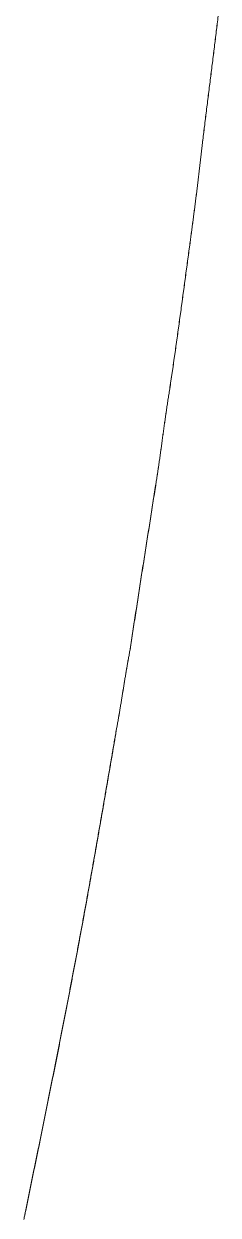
# Model space of a CAD drawing. Header units: millimetres. Extents: x 8533 to 164433, y 5768 to 115327.
# Drawn here: x 57153.87 to 57158.26, y 107711.28 to 107738.18 of the extents above; entities that cross this region are included whole.
import ezdxf

# ---------------------------------------------------------------- set-up
doc = ezdxf.new("R2010")
doc.units = ezdxf.units.MM
doc.header["$LTSCALE"] = 250
doc.layers.add('06_G-ENP_심볼', color=3, linetype='Continuous')
doc.layers.add('G-ENP', color=1, linetype='Continuous')

# ---------------------------------------------------------------- blocks, each defined once
blk = doc.blocks.new('zw$82BC')
at = {"layer": 'G-ENP', "color": 8, "lineweight": 0}
for centre, radius, start, end in [((16.25092819167948, 91.93901688552097), 1.89714277297922, 353.1038091436639, 353.1713957822748), ((15.69208943511497, 92.00694314045006), 2.460094650716754, 352.9920271480301, 353.0439835124051), ((15.70579608399494, 92.0052647829583), 2.446285628511471, 352.9938348878536, 353.0460872303169), ((16.00958387208665, 91.96820681023763), 2.140245903984534, 353.0439913040678, 353.1038002972314), ((16.01982792709761, 91.96696260975568), 2.129926568337126, 353.0460950591822, 353.1061973903013), ((15.25670760287535, 92.06046314860953), 2.898753665348433, 352.9479820900463, 352.9920204355566), ((15.27593660956019, 92.05809218333366), 2.879379038749594, 352.9494915308427, 352.9938281315638), ((13.62484019248537, 92.26297495734929), 4.543138818519466, 352.8838615999641, 352.9119071851231), ((13.672697919329, 92.2570126129097), 4.49491111358769, 352.8847690979336, 352.9131163815522), ((14.62436176588382, 92.13868862108603), 3.535919642237224, 352.911911694358, 352.9479764653438), ((14.65320191033659, 92.13511204093447), 3.506858571548787, 352.913120932734, 352.9494858665659), ((11.81239492035139, 92.48924577528624), 6.36965362752881, 352.8638673591097, 352.8838582183294), ((11.90659186239317, 92.4774699109779), 6.274723470162635, 352.8644719745883, 352.8847656767488), ((-14.96030622522947, 95.84585957357069), 33.3519512881865, 352.8481377105015, 352.8519532448082), ((-12.51845530666428, 95.53955181769703), 30.8909636109737, 352.8481346379387, 352.8522541601251), ((7.5292112488615, 93.02548816712533), 10.68627479072142, 352.8519543487971, 352.8638651127433), ((7.792653295020799, 92.99247921934284), 10.42077280945129, 352.8522553116739, 352.8644696845068), ((47.60233018596598, 87.99575654233854), 29.70126109881575, 172.8481377484073, 172.852422290216), ((49.85282118580541, 87.71345642191886), 31.96938876191649, 172.8481346287204, 172.8521151796037), ((24.30777173916285, 90.91600964195487), 6.224371716389978, 172.8648049612614, 172.8852630507112), ((24.40044552093339, 90.90442486966856), 6.317766773461591, 172.8641941691513, 172.8843494260554), ((28.33408896776071, 90.41199309483471), 10.28211284971466, 172.8524234717571, 172.8648026432913), ((28.59046911240598, 90.3798701190608), 10.54049757040822, 172.8521163207654, 172.8641918901994), ((22.56607870769473, 91.13340419074575), 4.469163749877642, 172.8852665011545, 172.9137775294952), ((22.61337842417244, 91.12751184877197), 4.516829070882425, 172.8843528343044, 172.9125622037805), ((20.9780609128921, 91.3304152099114), 2.868971853400124, 172.9503156401482, 172.9948141299669), ((20.99714661318013, 91.32806221953257), 2.888202051027069, 172.9488001004365, 172.9930003774769), ((21.59566989060239, 91.25403831865492), 3.491285503311729, 172.9137821060558, 172.9503099593462), ((21.62424809395357, 91.25049459750795), 3.520082580221252, 172.9125667344928, 172.9487944630445), ((20.55115663604967, 91.38287197682183), 2.438856782772525, 172.9948209024007, 173.0472338786437), ((20.56477707041314, 91.38120443276898), 2.452578915346645, 172.9930071152918, 173.045124150435), ((17.15796657894562, 91.78524489941412), 0.9781499494384149, 353.5137118510866, 353.6095982372737), ((17.15867487546434, 91.78516499370062), 0.9774371600143653, 353.5172765938743, 353.6132340911914), ((18.3059139402982, 91.65728550241181), 0.1769079606720357, 173.2436819451263, 173.8055506987309), ((18.30637484653677, 91.65722581759394), 0.1773724222297042, 173.2149842471242, 173.782598278411), ((17.09708316855991, 91.79227066753367), 1.039437449556543, 353.2374911953518, 353.3276470090905), ((17.09790012113457, 91.79217447012303), 1.038614852868348, 353.2408403153783, 353.331068347394), ((17.11835200561144, 91.78978253875607), 1.018023570544533, 353.3276480472242, 353.4197236968008), ((17.11913044126858, 91.7896921321231), 1.017239902694302, 353.3310693952177, 353.4232169119798), ((17.13862581555988, 91.78744383220442), 0.9976153144172663, 353.4197247798899, 353.5137107281263), ((17.13936819314189, 91.78735883520278), 0.9968680869823145, 353.4232180026948, 353.5172754581213), ((17.05128571243007, 91.79773797965424), 1.085560109388375, 353.0629733872667, 353.1492624144187), ((17.05218790421021, 91.79762892605231), 1.084651350597453, 353.066177051911, 353.1525389633225), ((17.07475218393189, 91.79491867621044), 1.061924886591705, 353.1492633772548, 353.2374901906365), ((17.07561047141282, 91.79481625612146), 1.061060509864159, 353.1525399255547, 353.2408393102251), ((17.0006151344959, 91.8039418854188), 1.136609079267312, 352.8962403127651, 352.9786287918281), ((17.00161528900198, 91.80381800051617), 1.135601281504693, 352.8992972805976, 352.9817592574585), ((17.02660271811347, 91.80074115412071), 1.110425130307559, 352.9786296804107, 353.0629724630215), ((17.02755239750344, 91.8006249247407), 1.10946836489884, 352.9817601347709, 353.0661761341379), ((16.9443254648257, 91.81099812408775), 1.193339309302414, 352.7373551254369, 352.8158122061229), ((16.9454389068991, 91.81085703039281), 1.192216963328679, 352.7402642649405, 352.8187953980114), ((16.97322530926495, 91.807355310957), 1.164210782114791, 352.8158130060966, 352.8962394692829), ((16.97427984544193, 91.80722316773745), 1.163147998885013, 352.8187962011923, 352.8992964361905), ((16.8815076245988, 91.81904749248821), 1.256670779896154, 352.5863752178319, 352.6608729256281), ((16.88275311287209, 91.81888628489469), 1.255414902232916, 352.589135508884, 352.6637077655615), ((16.91379692857988, 91.81488870761194), 1.224114756747928, 352.6608736487422, 352.7373543610148), ((16.91497378527278, 91.81473796022681), 1.222928284565039, 352.6637084879026, 352.7402635071808), ((16.81104334499163, 91.82826295660828), 1.327735127494822, 352.4433522216914, 352.5138654662996), ((16.81244411955261, 91.82807804201951), 1.326322200559706, 352.4459627487076, 352.5165509833763), ((16.8473108474977, 91.82349716329156), 1.291155836578151, 352.5138661056325, 352.5863745319459), ((16.84863073883805, 91.82332460261921), 1.289824712955244, 352.5165516248566, 352.5891348270585), ((16.73154022095754, 91.8388596216015), 1.407941351302251, 352.3083320518082, 352.3748385702696), ((16.73312592251104, 91.83864643336204), 1.406341383066718, 352.3107919933548, 352.3773739146988), ((16.77252162732249, 91.8333732025489), 1.366594326479784, 352.374839132706, 352.4433516243135), ((16.77401041007563, 91.83317483106356), 1.365092386047006, 352.377374471669, 352.445962147831), ((19.79700626148316, 91.4218908421642), 1.685753074020945, 172.2643386269603, 172.339824848933), ((19.84996131175548, 91.41473852063956), 1.739188916119064, 172.2636574153613, 172.33597572424), ((16.68786897292638, 91.84475775275791), 1.45200909297046, 352.2438357952223, 352.3083315247409), ((16.68955975789932, 91.84452846734035), 1.450302832345628, 352.2462201903943, 352.3107914782893), ((35.10594425390276, 89.35948408508705), 17.13298933406589, 172.3360571798137, 172.3438269752438), ((26.22358471347179, 90.55471196017004), 8.17057444410118, 172.3202291999285, 172.3365104737627), ((26.06141435597154, 90.57655737553557), 8.00693934138579, 172.3194457488854, 172.3360593068905), ((-77.15804806806442, 104.4504501200936), 96.14075531873648, 352.3425587884072, 352.3439444580399), ((-107.038921227437, 108.467522251916), 126.2904393841641, 352.3427700255683, 352.3438248617794), ((35.86332656295288, 89.25762152384561), 17.89719084060012, 172.3365083487963, 172.3439465789694), ((5.159843205025439, 93.38289154381607), 13.08218516196352, 352.3323661012636, 352.342556681444), ((4.726109824747098, 93.44124437482799), 13.51982622215665, 352.3329074825888, 352.3427679249097), ((13.35588143500992, 92.27871693418388), 4.812103801511139, 352.2856415505973, 352.3133853515499), ((13.29882907509223, 92.28643067961349), 4.869675266463982, 352.2868410904626, 352.3142561568763), ((11.15763622380031, 92.57540816751839), 7.030280461866089, 352.3133874356704, 352.3323640081352), ((11.0347431071179, 92.59197322842681), 7.154284974819801, 352.3142582406401, 352.3329053930511), ((14.49648857346888, 92.12420985806779), 3.661079439964583, 352.2491471437635, 352.285639482777), ((14.46368042445626, 92.12866430684534), 3.694188603633904, 352.2506747088684, 352.2868390175195), ((15.66605930634843, 91.96464174751685), 2.480673624172982, 352.1499871263172, 352.2039207585433), ((15.65115094603301, 91.96668977912464), 2.495722000303362, 352.1521686506889, 352.2057756497691), ((15.19469754160885, 92.02917730986957), 2.956432756577838, 352.2039228210425, 352.2491450798089), ((15.17341943544393, 92.03208168752906), 2.977908165487037, 352.2057777094186, 352.2506726447361), ((16.00565562717186, 91.91782088727831), 2.137864852304092, 352.087358597178, 352.1499850631468), ((15.99463351361477, 91.91934643980034), 2.148992039078723, 352.0898660589073, 352.1521665907873), ((16.46221354136146, 91.85411160827834), 1.676883201612448, 351.9360972895674, 352.0160537055586), ((16.45549086390959, 91.85505910157917), 1.683672319982268, 351.9392545338938, 352.0188864106839), ((16.26194409187526, 91.88220035568708), 1.879112848619318, 352.0160557769523, 352.0873565367754), ((16.25346537132641, 91.88338395795677), 1.887673783561075, 352.0188884880715, 352.0898639912292), ((16.6230073620434, 91.83133065999556), 1.5144836191803, 351.8475018394203, 351.9360951990402), ((16.61754702109415, 91.83210841689032), 1.51999907229312, 351.850982917981, 351.9392524441149), ((16.86512131054907, 91.79645564511219), 1.269870713881549, 351.6444758099522, 351.7502861680173), ((16.86131484461914, 91.79701099096798), 1.273717477158471, 351.6486024169239, 351.7540903703812), ((16.75493672826606, 91.8124310351053), 1.381207389143205, 351.7502883115713, 351.8474997282005), ((16.75041431197958, 91.81308266689632), 1.385776510292316, 351.754092516014, 351.8509808081494), ((16.95851625402061, 91.78273839503117), 1.175473794356449, 351.53008372072, 351.6444736327142), ((16.95526862222881, 91.7832185756426), 1.178756732386512, 351.5345319997051, 351.6486002324414), ((17.9139525588679, 91.63947321679802), 0.2093585472145666, 350.7104700895719, 351.1545511459303), ((17.91725855924655, 91.63892969909762), 0.2060079313294745, 350.7270824458718, 351.1870551837323), ((17.03867599648721, 91.77080150957403), 1.094430142250171, 351.4071318030732, 351.5300814969151), ((17.03587322214243, 91.771221841341), 1.097264259352958, 351.4119009924823, 351.5345297731115), ((18.47730801774908, 91.54918685711004), 0.3611881253327229, 171.2429169832673, 171.4843710364385), ((18.47530267953756, 91.54949160094003), 0.3591597653966921, 171.2331536925298, 171.4759587832133), ((18.43045218300394, 91.55640471123041), 0.3137796169429171, 170.9653947140805, 171.2429389359761), ((18.42892561432343, 91.55664379485097), 0.3122344411506246, 170.9542729742537, 171.233175680829), ((18.62929667622059, 91.52675569295536), 0.5148233529129153, 171.6898882935599, 171.8597332155488), ((18.62529262824559, 91.52733471073486), 0.5107776577055324, 171.6828198704788, 171.8540020474839), ((18.54025244223756, 91.53976203877386), 0.4248342389206105, 171.4843500865158, 171.6899079516752), ((18.53750202807409, 91.54016900629637), 0.4220538806161382, 171.4759377898666, 171.6828395697684), ((18.99687706238633, 91.4747317026987), 0.8860672245310688, 171.994000956273, 172.0929162783007), ((18.9852370666563, 91.47635898147826), 0.874314033385684, 171.9896008055502, 172.0898416913295), ((18.76495146187945, 91.50735167220779), 0.6518588844122826, 171.8597150858904, 171.9940173807451), ((18.75858916989957, 91.50825440393686), 0.645432869726315, 171.8539838596132, 171.9896173000461), ((4.67184238512796, 93.43916129623534), 13.57303284859538, 352.1786132952537, 352.1850895256852), ((1.253823665468715, 93.90846723482599), 17.02311980718752, 352.1794881808327, 352.1846517043891), ((21.16710404361073, 91.17521871794764), 3.076864844171266, 172.156556970225, 172.1851002377696), ((21.03262493750829, 91.19371110834408), 2.941120238081046, 172.1548028787725, 172.1846624863171), ((19.48419189242016, 91.40704941779632), 1.378059739982733, 172.0929016862084, 172.156569641083), ((19.45640140371593, 91.4108940321176), 1.350004575767499, 172.08982703053, 172.1548156220271), ((16.97496768764928, 91.7484565082629), 1.154281675791724, 352.060919552875, 352.1371895229444), ((16.95505673477273, 91.75121920764889), 1.174383379544956, 352.0644114680821, 352.139374006633), ((16.01383514162258, 91.88118860745561), 2.124536065726464, 352.1371963685287, 352.1786045383117), ((15.94515283684531, 91.89064737874719), 2.193866629993302, 352.1393809240437, 352.1794793567301), ((17.51957869579543, 91.6721374899036), 0.6043489535451184, 351.8039832427636, 351.9498327477854), ((17.51419095155963, 91.67290623174455), 0.609791263361711, 351.8100853195759, 351.95463024573), ((17.33270935096415, 91.69856708919224), 0.7930780603522227, 351.9498360756089, 352.0609145358313), ((17.32338559627273, 91.69987621861708), 0.8024932711303908, 351.9546336397154, 352.0644063726599), ((17.71219309196177, 91.6441447135208), 0.4097108489455861, 351.4080472393248, 351.6233832071592), ((17.70973065198184, 91.64451185934121), 0.412200507449577, 351.4167569896766, 351.6307891505501), ((17.6344321839991, 91.6555950155331), 0.4883102651225069, 351.6233837277096, 351.8039814203773), ((17.63092630637193, 91.65610540053325), 0.4918530973909572, 351.6307897160682, 351.8100834470561), ((17.81079062266345, 91.62905776189803), 0.3099654949477356, 350.8731500782774, 351.1579738568356), ((17.80938528377068, 91.62927981989276), 0.3113882679488497, 350.8844682688204, 351.1679875627204), ((17.7683412654513, 91.63566116365928), 0.3529253930218427, 351.1579725949936, 351.4080477615826), ((17.76651712470381, 91.63594069686133), 0.3547708260081284, 351.1679863201662, 351.4167574813755), ((10.09795997976512, 92.83582029327545), 8.116628287865401, 351.0627779706518, 351.0810575809693), ((10.18933433615355, 92.82146612338425), 8.024133341379759, 351.0633625267026, 351.0818531744729), ((18.78061100162957, 91.47440460315715), 0.6721087205344016, 170.9702022847503, 171.1814670746779), ((18.80431571657375, 91.47069948765244), 0.6961010751042327, 170.9704797143777, 171.1712217931033), ((6.534415924304724, 93.3962287465393), 11.72396856425972, 351.0501265557933, 351.0627765761541), ((6.724720223113778, 93.36628048733041), 11.53132219335753, 351.0504995843484, 351.063361108326), ((-74.83224403927714, 106.2193476172409), 94.09487204956693, 351.0417009184595, 351.0432763819267), ((-2.777764001123998, 94.86278330477637), 21.15092338731066, 351.0431157004943, 351.0501256229035), ((-2.16509729218221, 94.76625882865147), 20.53069966135118, 351.0432768743773, 351.0504986244995), ((52.28585991595112, 86.18057949429755), 34.59298511201722, 171.04175174788, 171.0460369184984), ((54.0644396691148, 85.90027415925903), 36.39351753821241, 171.0417008902135, 171.0457740531043), ((-89.28375443170573, 108.497265341365), 108.7248092253957, 351.0417517601392, 351.0431152250943), ((32.85923716687172, 89.24145564115099), 14.92670345478909, 171.0460373717438, 171.0559692004786), ((33.18052069098947, 89.19086139002599), 15.25194625771886, 171.0457744873256, 171.0554944703751), ((25.09409203609768, 90.46289659837925), 7.066080206845733, 171.0708575127362, 171.0918489641279), ((27.5202868541693, 90.08171711116307), 9.522036047862766, 171.0559701169659, 171.0715424512956), ((27.6497323853426, 90.06136190476104), 9.65307222555539, 171.0554953635664, 171.0708561561879), ((23.5799193472446, 90.70021994242677), 5.533421959268865, 171.0927482028155, 171.1195664808475), ((23.62305574420346, 90.69346932309884), 5.577083378959758, 171.0918507815305, 171.1184585940139), ((25.02469809196681, 90.4737860511741), 6.995837060500008, 171.0715438328545, 171.0927463639671), ((22.63853062238145, 90.84730831850356), 4.580611526036516, 171.1195687735848, 171.1519842127184), ((22.66789129963702, 90.84272902005074), 4.610327167033479, 171.1184608717121, 171.1506666094055), ((21.97709540836884, 90.95027175231331), 3.911210292815549, 171.1519869598912, 171.1899768711885), ((21.9983415355231, 90.94697138724149), 3.932711230279831, 171.150669342069, 171.1884504780101), ((21.11055303227177, 91.0842820145453), 3.034366778249216, 171.2335213439251, 171.2825759201761), ((21.12311629847098, 91.08234994195988), 3.047077740142602, 171.2317872293025, 171.2806353309081), ((21.48737147311557, 91.02617294204714), 3.415639386321911, 171.1899800685651, 171.2335177060104), ((21.50343891825464, 91.0236887081652), 3.431897744130736, 171.1884536589381, 171.2317836055133), ((20.81193895654498, 91.13006952761691), 2.732262719065405, 171.2825800010411, 171.3371167363992), ((20.82201934033851, 91.12852860015147), 2.742460198512242, 171.280639397977, 171.334971046613), ((20.56973007711555, 91.16697232945535), 2.487258723061361, 171.3371212535998, 171.3971014413884), ((20.57798858707902, 91.16571833094912), 2.495611895675886, 171.3349755451143, 171.3947521664672), ((20.20150915603377, 91.22248384467446), 2.114876903107015, 171.4624927939475, 171.5332282897988), ((20.20732493779197, 91.2216143095801), 2.120757328632975, 171.459941590989, 171.5304769960463), ((20.36954415788411, 91.19725816163123), 2.284794815440517, 171.3971063842772, 171.4624874363699), ((20.37642575285345, 91.1962209269683), 2.291754140108667, 171.3947570935553, 171.4599362476233), ((18.3375551574501, 91.48937843383538), 0.2321664270378981, 169.2860620186427, 169.6025715900482), ((18.07429961531228, 91.53969302073676), 0.03585784902520266, 348.4152906778327, 350.6533825619175), ((18.07319844759174, 91.53987679519878), 0.03697286292400102, 348.5535908509478, 350.801470416479), ((18.40760969545552, 91.47673193827774), 0.3033535269705804, 169.8923602432215, 170.1343733179369), ((18.40592744385175, 91.47702829720117), 0.3016453716166226, 169.8825635755003, 170.1259510811227), ((18.36849896832986, 91.48370397129167), 0.2636262287910118, 169.6137480567895, 169.8923540072476), ((18.36723171598597, 91.48393317733792), 0.2623384164462516, 169.6025789803945, 169.8825573141673), ((18.33854328139871, 91.48919440862517), 0.2331715397985464, 169.2986010811046, 169.6137407074497), ((18.6564087471212, 91.4345462949019), 0.5557044920004824, 170.5084354835048, 170.6403783558968), ((18.65074489644623, 91.43548678981836), 0.5499630879511721, 170.5027674687, 170.6360899383818), ((18.53722701107985, 91.45447240231357), 0.4348685041391598, 170.3397526443394, 170.5084306025489), ((18.53375928123724, 91.45505762186679), 0.4313517409691411, 170.3327066921126, 170.5027625870056), ((18.46078592641773, 91.46748410518586), 0.3573279093778222, 170.1343788020263, 170.3397475965057), ((18.45844735384254, 91.46788665075422), 0.3549549452896478, 170.1259565853385, 170.3327016336824), ((21.4746674937435, 90.97669723067605), 3.410912508585181, 170.7938971890166, 170.815364246848), ((21.27067675449247, 91.00972107089842), 3.204265962056578, 170.7923729954924, 170.8152248914115), ((19.34720635318253, 91.32150317811187), 1.25569046759169, 170.7355522816538, 170.7938916940405), ((19.31852608462465, 91.32616705335641), 1.226633463921717, 170.7326450977798, 170.7923675009474), ((18.86798660717785, 91.39967304974112), 0.7701370783632132, 170.6403833055872, 170.7355471145554), ((18.85712590285904, 91.40145424773368), 0.7591312827818726, 170.6360948647816, 170.7326399516186), ((16.73015073072635, 91.74292266183073), 1.395077373414288, 350.7474849472664, 350.7999198990948), ((16.69265462358443, 91.74901270925238), 1.433064827007284, 350.7501213730436, 350.8011673524212), ((13.43316812802688, 92.2769225791987), 4.735025006873782, 350.7999136028561, 350.8153701454098), ((12.97233928223353, 92.35149510240973), 5.20184861931426, 350.8011610771148, 350.8152307782923), ((17.66666189938572, 91.58947883220429), 0.4460780330093529, 350.3677347233437, 350.5314644844454), ((17.66287030152832, 91.59011654866339), 0.4499228849745416, 350.3745517694896, 350.536885627479), ((17.53717570371761, 91.61107436837779), 0.5773527146932679, 350.5314574932574, 350.658026848119), ((17.5308231672317, 91.61212635297596), 0.5837917654576987, 350.536878636785, 350.6620544529393), ((17.30054032870954, 91.65000301882174), 0.8171687703079047, 350.658019945058, 350.7474915949105), ((17.28778686910489, 91.65209046519891), 0.8300919328813879, 350.6620475651848, 350.7501280002783), ((17.84548568475948, 91.55860285182035), 0.2646074455706161, 349.6529867751578, 349.9285639512139), ((17.84414851788155, 91.55884354406169), 0.2659661009645002, 349.6640050017314, 349.9381797519723), ((17.80449311156327, 91.56588368972172), 0.3062415861020882, 349.928558191251, 350.1667951292212), ((17.80270342220048, 91.56619758132126), 0.308058592219172, 349.938173953531, 350.1750104330614), ((17.74831774663012, 91.57562043200056), 0.363254530032079, 350.1667886528214, 350.3677415904397), ((17.74580185819833, 91.57605179018833), 0.3658071282896231, 350.1750039323093, 350.3745586427264), ((18.46346722023743, 91.44750860483862), 0.3632820622680539, 169.9223216565879, 170.5085204693706), ((18.46092450684399, 91.44799308098897), 0.3606935819860227, 169.9198298182934, 170.4945763928713), ((49.48856348321068, 86.10730919156242), 31.84461093666872, 170.2367898838706, 170.2438022079339), ((48.08298850613279, 86.34907955265317), 30.4183942907713, 170.2363560161749, 170.2436972956325), ((-106.8120518002775, 112.9820698706139), 126.7496358049873, 350.2420431735874, 350.2438039546325), ((-135.5780550526454, 117.9286139968887), 155.9378396184117, 350.2422678394383, 350.2436990679013), ((-2.741075409981178, 95.08452536745068), 21.15091315138551, 350.2314974566281, 350.2420443068168), ((-3.414552865917628, 95.20040766632138), 21.8342875652836, 350.232052087962, 350.2422689977934), ((6.740244619692888, 93.45218412934162), 11.53010406780369, 350.2121576269855, 350.2314979738383), ((6.542792573260115, 93.4862112718132), 11.73046663090147, 350.2130424032017, 350.2320526241797), ((10.2940963326824, 92.83910392754967), 7.923758364498541, 350.1840218251487, 350.2121575242837), ((10.20134449849765, 92.85512725647789), 8.017884076388903, 350.1852367108997, 350.2130423195632), ((12.15381650463657, 92.5173404305043), 6.036408141035969, 350.147093782937, 350.1840211009696), ((12.1001889255236, 92.52663605666044), 6.090835393452962, 350.1486385410504, 350.185236007108), ((13.29667777100344, 92.31884716556652), 4.876437688659171, 350.1013828526517, 350.14709243204), ((13.26180872277003, 92.32491705207508), 4.911831105858705, 350.1032570245756, 350.1486372095932), ((14.06951241887789, 92.18398529163778), 4.091924388584056, 350.0469040072184, 350.1013808722558), ((14.04506086113572, 92.18826369370782), 4.116747429377149, 350.0491069310569, 350.1032550692255), ((14.62648001957992, 92.08624709752081), 3.526446128329054, 349.9836778777695, 350.0469013995677), ((14.6084059781253, 92.08942867951896), 3.544798060231778, 349.9862086802748, 350.0491043486505), ((15.04654422442174, 92.01205523012464), 3.099880342808096, 349.9117307598463, 349.9836746379984), ((15.03265642206294, 92.01451675878866), 3.113984602864545, 349.9145883459829, 349.9862054671635), ((15.37433884262579, 91.95373554515294), 2.766938159570943, 349.831094603636, 349.9117268874669), ((15.36334517393574, 91.95569917575745), 2.778105817156426, 349.834277680661, 349.9145844980804), ((15.63699291269945, 91.90662396190748), 2.500092395500943, 349.7418070547432, 349.8310901019165), ((15.62808407113148, 91.90822882123672), 2.50914463362484, 349.7453141006839, 349.8342732013893), ((15.85194674102537, 91.86772244246663), 2.281646803815708, 349.6439114266539, 349.7418019225381), ((15.84458899681557, 91.86906027440773), 2.289125184697948, 349.6477407139394, 349.7453089923109), ((16.03092169329769, 91.83501637334928), 2.099708021534513, 349.5374567113769, 349.6439056630788), ((16.02474928914155, 91.83615003600232), 2.105983669134562, 349.5416062986741, 349.6477349757817), ((16.18208662735846, 91.80710203495249), 1.945987341150673, 349.4224975706905, 349.537450317171), ((16.17684041587718, 91.80807605439833), 1.951323204649416, 349.4269653052157, 349.5415999294705), ((16.3113086507736, 91.78297152994747), 1.814531597239472, 349.299094324663, 349.422490548206), ((16.30680003999363, 91.7838182977518), 1.819119034299299, 349.3038778391402, 349.4269583069618), ((16.4229102318687, 91.7618825962648), 1.700954944591342, 349.1673129351912, 349.2990866769547), ((16.41899852283599, 91.76262627000176), 1.704936716963305, 349.1724096580559, 349.3038702130212), ((23.01668297702584, 90.50582879681258), 5.011385981322616, 169.2310359056673, 169.27541915159), ((23.18341235847249, 90.47417965251998), 5.181092485608214, 169.2300913100062, 169.2730344437899), ((15.77408100898266, 91.8802731944636), 2.360479173232007, 349.1162664760649, 349.210498557447), ((15.77976934623781, 91.87918450035568), 2.354687590717589, 349.1196925852396, 349.2141547453916), ((15.61211639045906, 91.91141484131373), 2.525410491731512, 349.0281527844389, 349.1162695445213), ((15.61858260239508, 91.91016658633015), 2.518824899218603, 349.0313498686945, 349.119695665305), ((15.43451755777291, 91.94584056503555), 2.706315094717992, 348.9490967214346, 349.0313526669613), ((15.42709720346876, 91.94728445685092), 2.713874623261437, 348.9461277181987, 349.0281555716971), ((15.21357645777694, 91.9889969410936), 2.931431604722536, 348.8701674350925, 348.9461302237769), ((15.22218480272393, 91.98730954505919), 2.922659438695181, 348.8729092059286, 348.9490992377001), ((14.96424238138725, 92.03804904954626), 3.185544947529943, 348.8002506525094, 348.870169653975), ((14.97435598894431, 92.03605320021148), 3.175236288103339, 348.8027659424644, 348.8729114371865), ((14.66904526625071, 92.0964981904333), 3.486472910430335, 348.7363586631282, 348.800252584932), ((14.68110498734366, 92.09410363042963), 3.474177757940352, 348.7386481305516, 348.8027678869793), ((14.31378363164607, 92.16725194430876), 3.848711675210434, 348.6784753384199, 348.7363603070442), ((14.3284215058351, 92.1643292677698), 3.833784874484027, 348.6805395417084, 348.7386497838352), ((13.87771397623102, 92.25455753095997), 4.293435195877185, 348.62658714235, 348.6784766942902), ((13.89586967372101, 92.25091434089308), 4.274917578273945, 348.6284265360909, 348.6805409098921), ((13.3292949647704, 92.36487330212947), 4.852839326627311, 348.580683130638, 348.626588211687), ((13.35242369213439, 92.36021162165525), 4.829245487082974, 348.5822980888113, 348.6284276179298), ((12.61810775402508, 92.50852325752766), 5.578389158419407, 348.5407549738468, 348.580683912231), ((12.64859871058782, 92.50235386027464), 5.54728031955893, 348.5421457577555, 348.5822988774194), ((11.70031320366844, 92.69455836260181), 6.514848391245962, 348.5079637315351, 348.5421462569271), ((11.65825506193666, 92.70309652782868), 6.55776444298859, 348.5067969568503, 348.5407554653356), ((10.29049201262264, 92.98120206826036), 7.953514582049147, 348.4788059868495, 348.5067971551336), ((10.35225910126901, 92.96862791940248), 7.890480604070627, 348.4797488199727, 348.5079639397532), ((8.1826841634943, 93.4108524632768), 10.10466622495693, 348.456781618585, 348.4788058904682), ((8.282211830380518, 93.39054580975795), 10.00308809480692, 348.4575004822696, 348.4797487344901), ((4.507794999452997, 94.16140437475497), 13.85541795491883, 348.4407260530375, 348.4567812253302), ((4.694437801769212, 94.12325860948863), 13.66491694488533, 348.4412208154973, 348.4575000988226), ((-3.525191170398884, 95.8043902954974), 22.05470265181707, 348.4306441686559, 348.440725363768), ((-3.055246342044072, 95.70823107230643), 21.57502073919552, 348.4309145948479, 348.441220138357), ((-35.01879597675604, 102.2515479877147), 54.20144410421491, 348.4265435124338, 348.430643178383), ((-32.26110284387961, 101.6869127937681), 51.38654014247912, 348.4265892765836, 348.4309136189339), ((133.0553777693136, 67.83200937229117), 117.3608842750731, 168.4265422228175, 168.4284343462252), ((148.5846497494327, 64.65206114021856), 133.2123939498985, 168.4265879969898, 168.4282550121194), ((14.52757621371752, 92.09753086299281), 3.625295283216747, 348.4603329907626, 348.4818138321722), ((13.04929744112901, 92.3993680565813), 5.134074242512602, 348.4607352816485, 348.4769925387555), ((17.50532754812538, 91.49012207825712), 0.5862252740073893, 348.2814531111784, 348.4058674309595), ((17.50860401692326, 91.48944629556041), 0.5828798404599685, 348.2857750284068, 348.4109125375344)]:
    blk.add_arc(centre, radius, start, end, dxfattribs=at)

msp = doc.modelspace()

# ---------------------------------------------------------------- block references
at = {"layer": '06_G-ENP_심볼', "color": 0, "xscale": 79.36842069133647, "yscale": 79.36842069133647, "zscale": 79.36842069133647}
msp.add_blockref('zw$82BC', (55718.94609826999, 100459.2019182342, -0.3242994333755119), dxfattribs=at)

doc.saveas('drawing.dxf')
